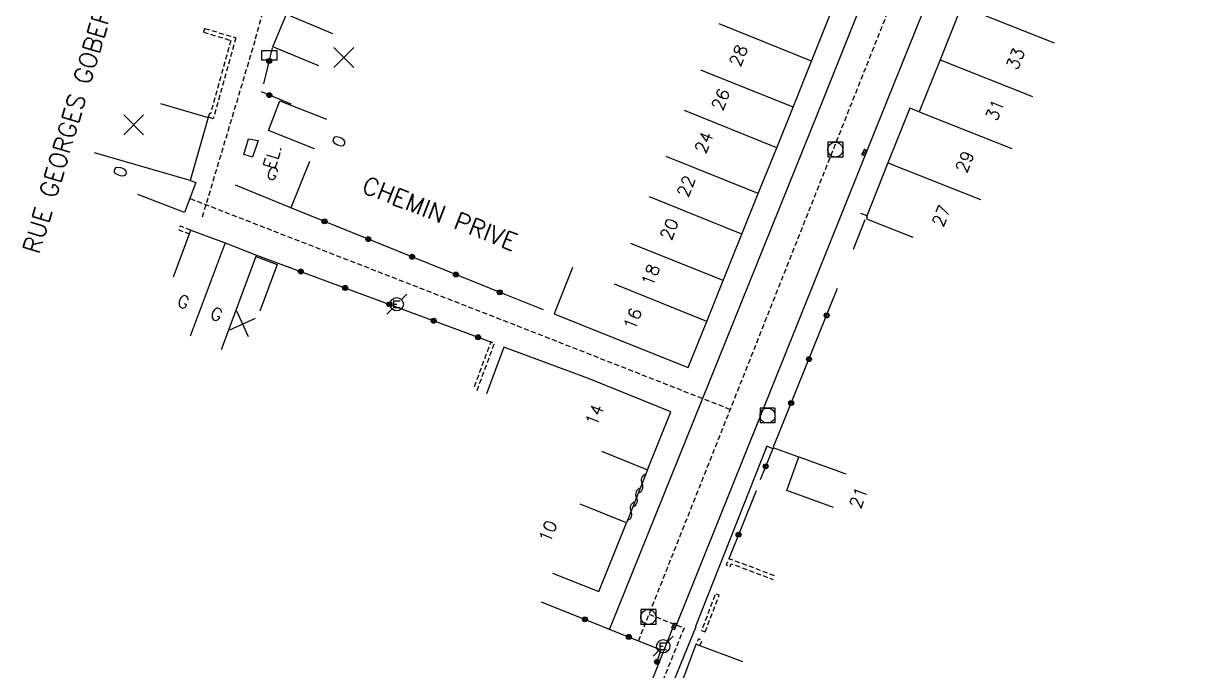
# Model space of a CAD drawing. Header units: millimetres. Extents: x 134000 to 135000, y 131000 to 132000.
# Drawn here: x 134394.1 to 134510.8, y 131176.9 to 131242 of the extents above; entities that cross this region are included whole.
import ezdxf
from ezdxf.enums import TextEntityAlignment as Align

# ---------------------------------------------------------------- set-up
doc = ezdxf.new("R2010")
doc.units = ezdxf.units.MM
doc.linetypes.add('DASHED', pattern=[0.75, 0.5, -0.25])
doc.layers.get('0').update_dxf_attribs({"linetype": 'CONTINUOUS'})
for name, color, linetype in [('W0001', 6, 'DASHED'), ('W0008', 7, 'CONTINUOUS'), ('W0100', 7, 'CONTINUOUS'), ('W0112', 1, 'DASHED'), ('W0310', 3, 'CONTINUOUS'), ('W0322', 7, 'CONTINUOUS'), ('W0400', 7, 'CONTINUOUS'), ('W0420', 7, 'CONTINUOUS'), ('W0471', 7, 'CONTINUOUS'), ('W0984', 7, 'CONTINUOUS'), ('W0989', 7, 'CONTINUOUS'), ('W0991', 7, 'CONTINUOUS'), ('W1102', 7, 'CONTINUOUS'), ('W1471', 7, 'CONTINUOUS')]:
    doc.layers.add(name, color=color, linetype=linetype)
doc.styles.get("Standard").update_dxf_attribs({"font": 'romans.shx', "width": 0.85})

# ---------------------------------------------------------------- blocks, each defined once
blk = doc.blocks.new('t991o')
at = {"color": 0, "linetype": 'Continuous'}
for p, q in [((-1, 1), (1, -1)), ((-1, -1), (1, 1))]:
    blk.add_line(p, q, dxfattribs=at)
blk = doc.blocks.new('T1471')
at = {"color": 0, "linetype": 'Continuous', "flags": 128}
blk.add_lwpolyline([(-0.75, -0.5), (-0.75, 0.5), (0.75, 0.5), (0.75, -0.5), (-0.75, -0.5)], dxfattribs=at)
blk = doc.blocks.new('t322o')
at = {"color": 0, "linetype": 'Continuous'}
for radius in [0.25, 0.15]:
    blk.add_circle((0, 0), radius, dxfattribs=at)
blk = doc.blocks.new('t310o')
at = {"color": 0, "linetype": 'Continuous'}
for centre, start, end in [((-0.5, 0.38), 216.8699, 323.1304), ((0.5, -0.37), 36.8699, 143.1303)]:
    blk.add_arc(centre, 0.625, start, end, dxfattribs=at)
blk = doc.blocks.new('T420')
for p, q in [((0.75, 0.75), (-0.75, 0.75)), ((-0.75, 0.75), (-0.75, -0.75)), ((0.75, 0.75), (0.75, -0.75)), ((0.75, -0.75), (-0.75, -0.75))]:
    blk.add_line(p, q)
blk.add_ellipse((0, 0), major_axis=(-0.53, 0.53), ratio=1, start_param=3.926991, end_param=10.210176)
blk = doc.blocks.new('T471')
for p, q in [((-0.333334, 0.333334), (-0.333334, -0.333334)), ((-0.333334, 0.333334), (0.333334, 0.333334)), ((-0.333334, 0), (0, 0)), ((0.500001, 0.500001), (1.000002, 1.000002)), ((-0.500001, -0.500001), (-1.000002, -1.000002)), ((-0.333334, -0.333334), (0.333334, -0.333334))]:
    blk.add_line(p, q)
blk.add_ellipse((0, 0), major_axis=(0.471405, 0.471405), ratio=1, start_param=5.4977871438, end_param=11.780972451)
blk = doc.blocks.new('T400')
for p, q in [((-0.15, 0.3), (0.15, 0.3)), ((-0.15, -0.25), (-0.15, 0.3)), ((-0.15, 0.15), (0.15, 0.15)), ((-0.15, 0), (0.15, 0)), ((0.15, 0.3), (0.15, -0.25)), ((-0.15, -0.15), (0.15, -0.15)), ((-0.15, -0.25), (-0.15, -0.3)), ((-0.15, -0.3), (0.15, -0.3)), ((0.15, -0.3), (0.15, -0.25))]:
    blk.add_line(p, q)

msp = doc.modelspace()

# ---------------------------------------------------------------- linework, layer by layer
at = {"layer": 'W0001'}
msp.add_lwpolyline([(134436.27, 131303.22), (134432.03, 131293.59), (134429.03, 131282.62), (134423.47, 131262.59), (134417.39, 131240.21), (134412.05, 131222.32)], dxfattribs=at)
at = {"layer": 'W0001', "flags": 128}
for points in [[(134455.97, 131179.87), (134496.33, 131281.72)], [(134465.19, 131203.13), (134444.94, 131211.08), (134410.92, 131224.32)], [(134457.03, 131182.55), (134460.54, 131181.16), (134453.43, 131163.55), (134444.47, 131141.86), (134443.24, 131137.87), (134435.24, 131119.57), (134432.79, 131113.28), (134430.22, 131107.16), (134424.86, 131094.51)]]:
    msp.add_lwpolyline(points, dxfattribs=at)
at = {"layer": 'W0008', "flags": 128}
for points in [[(134453.06, 131181.01), (134474.05, 131233.1), (134486.87, 131265.16), (134488.6, 131269.49, 0.039773), (134488.83, 131270.22, 0.070403), (134488.87, 131270.66, 0.066285), (134488.78, 131271.1, 0.033616), (134488.44, 131271.93), (134484.57, 131279.77, 0.025782), (134484.25, 131280.33, 0.019699), (134483.77, 131281.04, 0.063354), (134483.16, 131281.67, 0.045978), (134482.15, 131282.34, 0.013546), (134480.97, 131282.93, 0.024774), (134480.31, 131283.21), (134476.39, 131284.6)], [(134516.59, 131270.45), (134508.78, 131273.19, 0.027339), (134508.22, 131273.35, 0.021518), (134507.49, 131273.49, 0.04549), (134506.95, 131273.52, 0.030997), (134506.16, 131273.44, 0.026436), (134505.05, 131273.2, 0.040548), (134504.35, 131272.94), (134495.58, 131268.93, 0.073704), (134495, 131268.55, 0.09482), (134494.67, 131268.12, 0.012468), (134494.43, 131267.62, 0.008957), (134494.12, 131266.9), (134480.85, 131233.97), (134459.58, 131181), (134459.36, 131181.05), (134453.14, 131165.37), (134441.89, 131138.44), (134442.14, 131138.35), (134431.48, 131113.77), (134431.74, 131112.86), (134426.15, 131099.31)]]:
    msp.add_lwpolyline(points, format="xyb", dxfattribs=at)
for points in [[(134478.28, 131222.88), (134478.93, 131222.63)], [(134469.47, 131199.19), (134468.85, 131199.44), (134461.69, 131181.32), (134461.71, 131181.27)], [(134461.71, 131181.27), (134445.5, 131141.58), (134446.09, 131141.28)]]:
    msp.add_lwpolyline(points, dxfattribs=at)
at = {"layer": 'W0100', "flags": 128}
for points in [[(134501.64, 131258.27), (134503.48, 131262.92), (134496.24, 131265.8), (134493.97, 131260.18), (134491.77, 131254.68), (134492.7, 131254.31), (134490.6, 131249.08), (134488.44, 131243.71), (134486.28, 131238.31), (134484.18, 131233.07), (134483.25, 131233.44), (134481.04, 131227.95), (134478.89, 131222.52), (134478.95, 131222.5), (134478.88, 131222.32), (134483.53, 131220.47)], [(134449.33, 131217.4), (134447.47, 131212.76), (134453.14, 131210.49), (134460.97, 131207.36), (134462.84, 131212), (134464.49, 131216.1), (134466.36, 131220.78), (134468, 131224.85), (134469.86, 131229.46), (134471.5, 131233.54), (134473.35, 131238.17), (134475.03, 131242.35), (134476.89, 131246.99), (134478.54, 131251.13), (134480.49, 131255.98), (134475.86, 131257.85)], [(134422.9, 131228.06), (134421.01, 131223.43), (134415.45, 131225.7)], [(134409.21, 131216.48), (134410.97, 131221.17), (134414.4, 131219.88), (134417.56, 131218.66), (134417.5, 131218.51), (134419.64, 131217.71), (134417.88, 131213.03)], [(134452.23, 131198.94), (134456.87, 131197.08), (134459.21, 131202.9), (134450.93, 131206.24), (134442.42, 131209.4), (134440.68, 131204.71)], [(134475.56, 131193.28), (134470.86, 131194.98), (134472.09, 131198.37), (134476.79, 131196.67)], [(134447.33, 131186.69), (134451.97, 131184.83), (134454.74, 131191.75), (134450.1, 131193.61)], [(134461.28, 131164.16), (134456.6, 131165.92), (134457.62, 131168.63), (134459.54, 131173.61), (134461.75, 131179.53), (134466.43, 131177.78)]]:
    msp.add_lwpolyline(points, dxfattribs=at)
at = {"layer": 'W0100'}
for points in [[(134423.81, 131237.68), (134419.2, 131239.62), (134420.58, 131242.89), (134425.19, 131240.95), (134425.19, 131240.95), (134425.19, 131240.95), (134425.19, 131240.95), (134425.19, 131240.95), (134425.19, 131240.95), (134425.19, 131240.95), (134425.19, 131240.95), (134425.19, 131240.95), (134425.19, 131240.95), (134425.19, 131240.95), (134425.19, 131240.95), (134425.19, 131240.95), (134425.19, 131240.95), (134425.19, 131240.95), (134425.19, 131240.95), (134425.19, 131240.95), (134425.19, 131240.95), (134425.19, 131240.95), (134425.19, 131240.95), (134425.19, 131240.95), (134425.19, 131240.95), (134425.19, 131240.95), (134425.19, 131240.95), (134425.19, 131240.95), (134425.19, 131240.95), (134425.19, 131240.95), (134425.19, 131240.95), (134425.19, 131240.95), (134425.19, 131240.95), (134425.19, 131240.95), (134425.19, 131240.95), (134425.19, 131240.95), (134425.19, 131240.95), (134425.19, 131240.95), (134425.19, 131240.95), (134425.19, 131240.95), (134425.19, 131240.95), (134425.19, 131240.95), (134425.19, 131240.95), (134425.19, 131240.95), (134425.19, 131240.95), (134425.19, 131240.95), (134425.19, 131240.95), (134425.19, 131240.95), (134425.19, 131240.95), (134425.19, 131240.95), (134425.19, 131240.95), (134425.19, 131240.95), (134425.19, 131240.95), (134425.19, 131240.95), (134425.19, 131240.95), (134425.19, 131240.95), (134425.19, 131240.95), (134425.19, 131240.95), (134425.19, 131240.95), (134425.19, 131240.95), (134425.19, 131240.95), (134425.19, 131240.95), (134425.19, 131240.95), (134425.19, 131240.95), (134425.19, 131240.95), (134425.19, 131240.95), (134425.19, 131240.95), (134425.19, 131240.95), (134425.19, 131240.95), (134425.19, 131240.95), (134425.19, 131240.95), (134425.19, 131240.95), (134425.19, 131240.95), (134425.19, 131240.95), (134425.19, 131240.95), (134425.19, 131240.95), (134425.19, 131240.95), (134425.19, 131240.95), (134425.19, 131240.95), (134425.19, 131240.95), (134425.19, 131240.95), (134425.19, 131240.95), (134425.19, 131240.95), (134425.19, 131240.95), (134425.19, 131240.95), (134425.19, 131240.95), (134425.19, 131240.95), (134425.19, 131240.95), (134425.19, 131240.95), (134425.19, 131240.95), (134425.19, 131240.95), (134425.19, 131240.95), (134425.19, 131240.95), (134425.19, 131240.95), (134425.19, 131240.95), (134425.19, 131240.95), (134425.19, 131240.95), (134425.19, 131240.95), (134425.19, 131240.95), (134425.19, 131240.95), (134425.19, 131240.95), (134425.19, 131240.95), (134425.19, 131240.95), (134425.19, 131240.95), (134425.19, 131240.95), (134425.19, 131240.95), (134425.19, 131240.95), (134425.19, 131240.95), (134425.19, 131240.95), (134425.19, 131240.95), (134425.19, 131240.95), (134425.19, 131240.95), (134425.19, 131240.95), (134425.19, 131240.95), (134425.19, 131240.95), (134425.19, 131240.95), (134425.19, 131240.95), (134425.19, 131240.95), (134425.19, 131240.95), (134425.19, 131240.95)], [(134407.91, 131233.9), (134412.71, 131232.51), (134410.89, 131226.17), (134411.46, 131225.97), (134410.31, 131222.96), (134405.64, 131224.74), (134405.64, 131224.74), (134405.64, 131224.74), (134405.64, 131224.74), (134405.64, 131224.74), (134405.64, 131224.74), (134405.64, 131224.74), (134405.64, 131224.74), (134405.64, 131224.74), (134405.64, 131224.74), (134405.64, 131224.74), (134405.64, 131224.74), (134405.64, 131224.74), (134405.64, 131224.74), (134405.64, 131224.74), (134405.64, 131224.74), (134405.64, 131224.74), (134405.64, 131224.74), (134405.64, 131224.74), (134405.64, 131224.74), (134405.64, 131224.74), (134405.64, 131224.74), (134405.64, 131224.74), (134405.64, 131224.74), (134405.64, 131224.74), (134405.64, 131224.74), (134405.64, 131224.74), (134405.64, 131224.74), (134405.64, 131224.74), (134405.64, 131224.74), (134405.64, 131224.74), (134405.64, 131224.74), (134405.64, 131224.74), (134405.64, 131224.74), (134405.64, 131224.74), (134405.64, 131224.74), (134405.64, 131224.74), (134405.64, 131224.74), (134405.64, 131224.74), (134405.64, 131224.74), (134405.64, 131224.74), (134405.64, 131224.74), (134405.64, 131224.74), (134405.64, 131224.74), (134405.64, 131224.74), (134405.64, 131224.74), (134405.64, 131224.74), (134405.64, 131224.74), (134405.64, 131224.74), (134405.64, 131224.74), (134405.64, 131224.74), (134405.64, 131224.74), (134405.64, 131224.74), (134405.64, 131224.74), (134405.64, 131224.74), (134405.64, 131224.74), (134405.64, 131224.74), (134405.64, 131224.74), (134405.64, 131224.74), (134405.64, 131224.74), (134405.64, 131224.74), (134405.64, 131224.74), (134405.64, 131224.74), (134405.64, 131224.74), (134405.64, 131224.74), (134405.64, 131224.74), (134405.64, 131224.74), (134405.64, 131224.74), (134405.64, 131224.74), (134405.64, 131224.74), (134405.64, 131224.74), (134405.64, 131224.74), (134405.64, 131224.74), (134405.64, 131224.74), (134405.64, 131224.74), (134405.64, 131224.74), (134405.64, 131224.74), (134405.64, 131224.74), (134405.64, 131224.74), (134405.64, 131224.74), (134405.64, 131224.74), (134405.64, 131224.74), (134405.64, 131224.74), (134405.64, 131224.74), (134405.64, 131224.74), (134405.64, 131224.74), (134405.64, 131224.74), (134405.64, 131224.74), (134405.64, 131224.74), (134405.64, 131224.74), (134405.64, 131224.74), (134405.64, 131224.74), (134405.64, 131224.74), (134405.64, 131224.74), (134405.64, 131224.74), (134405.64, 131224.74), (134405.64, 131224.74), (134405.64, 131224.74), (134405.64, 131224.74), (134405.64, 131224.74), (134405.64, 131224.74), (134405.64, 131224.74), (134405.64, 131224.74), (134405.64, 131224.74), (134405.64, 131224.74), (134405.64, 131224.74), (134405.64, 131224.74), (134405.64, 131224.74), (134405.64, 131224.74), (134405.64, 131224.74), (134405.64, 131224.74), (134405.64, 131224.74), (134405.64, 131224.74), (134405.64, 131224.74), (134405.64, 131224.74)], [(134423.4, 131229.36), (134418.75, 131231.2), (134419.92, 131234.16), (134424.58, 131232.32), (134424.58, 131232.32), (134424.58, 131232.32), (134424.58, 131232.32), (134424.58, 131232.32), (134424.58, 131232.32), (134424.58, 131232.32), (134424.58, 131232.32), (134424.58, 131232.32), (134424.58, 131232.32), (134424.58, 131232.32), (134424.58, 131232.32), (134424.58, 131232.32), (134424.58, 131232.32), (134424.58, 131232.32), (134424.58, 131232.32), (134424.58, 131232.32), (134424.58, 131232.32), (134424.58, 131232.32), (134424.58, 131232.32), (134424.58, 131232.32), (134424.58, 131232.32), (134424.58, 131232.32), (134424.58, 131232.32), (134424.58, 131232.32), (134424.58, 131232.32), (134424.58, 131232.32), (134424.58, 131232.32), (134424.58, 131232.32), (134424.58, 131232.32), (134424.58, 131232.32), (134424.58, 131232.32), (134424.58, 131232.32), (134424.58, 131232.32), (134424.58, 131232.32), (134424.58, 131232.32), (134424.58, 131232.32), (134424.58, 131232.32), (134424.58, 131232.32), (134424.58, 131232.32), (134424.58, 131232.32), (134424.58, 131232.32), (134424.58, 131232.32), (134424.58, 131232.32), (134424.58, 131232.32), (134424.58, 131232.32), (134424.58, 131232.32), (134424.58, 131232.32), (134424.58, 131232.32), (134424.58, 131232.32), (134424.58, 131232.32), (134424.58, 131232.32), (134424.58, 131232.32), (134424.58, 131232.32), (134424.58, 131232.32), (134424.58, 131232.32), (134424.58, 131232.32), (134424.58, 131232.32), (134424.58, 131232.32), (134424.58, 131232.32), (134424.58, 131232.32), (134424.58, 131232.32), (134424.58, 131232.32), (134424.58, 131232.32), (134424.58, 131232.32), (134424.58, 131232.32), (134424.58, 131232.32), (134424.58, 131232.32), (134424.58, 131232.32), (134424.58, 131232.32), (134424.58, 131232.32), (134424.58, 131232.32), (134424.58, 131232.32), (134424.58, 131232.32), (134424.58, 131232.32), (134424.58, 131232.32), (134424.58, 131232.32), (134424.58, 131232.32), (134424.58, 131232.32), (134424.58, 131232.32), (134424.58, 131232.32), (134424.58, 131232.32), (134424.58, 131232.32), (134424.58, 131232.32), (134424.58, 131232.32), (134424.58, 131232.32), (134424.58, 131232.32), (134424.58, 131232.32), (134424.58, 131232.32), (134424.58, 131232.32), (134424.58, 131232.32), (134424.58, 131232.32), (134424.58, 131232.32), (134424.58, 131232.32), (134424.58, 131232.32), (134424.58, 131232.32), (134424.58, 131232.32), (134424.58, 131232.32), (134424.58, 131232.32), (134424.58, 131232.32), (134424.58, 131232.32), (134424.58, 131232.32), (134424.58, 131232.32), (134424.58, 131232.32), (134424.58, 131232.32), (134424.58, 131232.32), (134424.58, 131232.32), (134424.58, 131232.32), (134424.58, 131232.32), (134424.58, 131232.32), (134424.58, 131232.32), (134424.58, 131232.32), (134424.58, 131232.32), (134424.58, 131232.32), (134424.58, 131232.32), (134424.58, 131232.32), (134424.58, 131232.32)], [(134417.17, 131228.51), (134416.27, 131228.78), (134416.74, 131230.37), (134417.71, 131230.18), (134417.17, 131228.51)]]:
    msp.add_lwpolyline(points, dxfattribs=at)
at = {"layer": 'W0112'}
for points in [[(134412.34, 131241.46), (134412.22, 131241.08), (134414.98, 131240.25), (134412.93, 131232.88), (134412.83, 131232.91), (134412.71, 131232.53), (134412.71, 131232.53), (134412.71, 131232.53), (134412.71, 131232.53), (134412.71, 131232.53), (134412.71, 131232.53), (134412.71, 131232.53), (134412.71, 131232.53), (134412.71, 131232.53), (134412.71, 131232.53), (134412.71, 131232.53), (134412.71, 131232.53), (134412.71, 131232.53), (134412.71, 131232.53), (134412.71, 131232.53), (134412.71, 131232.53), (134412.71, 131232.53), (134412.71, 131232.53), (134412.71, 131232.53), (134412.71, 131232.53), (134412.71, 131232.53), (134412.71, 131232.53), (134412.71, 131232.53), (134412.71, 131232.53), (134412.71, 131232.53), (134412.71, 131232.53), (134412.71, 131232.53), (134412.71, 131232.53), (134412.71, 131232.53), (134412.71, 131232.53), (134412.71, 131232.53), (134412.71, 131232.53), (134412.71, 131232.53), (134412.71, 131232.53), (134412.71, 131232.53), (134412.71, 131232.53), (134412.71, 131232.53), (134412.71, 131232.53), (134412.71, 131232.53), (134412.71, 131232.53), (134412.71, 131232.53), (134412.71, 131232.53), (134412.71, 131232.53), (134412.71, 131232.53), (134412.71, 131232.53), (134412.71, 131232.53), (134412.71, 131232.53), (134412.71, 131232.53), (134412.71, 131232.53), (134412.71, 131232.53), (134412.71, 131232.53), (134412.71, 131232.53), (134412.71, 131232.53), (134412.71, 131232.53), (134412.71, 131232.53), (134412.71, 131232.53), (134412.71, 131232.53), (134412.71, 131232.53), (134412.71, 131232.53), (134412.71, 131232.53), (134412.71, 131232.53), (134412.71, 131232.53), (134412.71, 131232.53), (134412.71, 131232.53), (134412.71, 131232.53), (134412.71, 131232.53), (134412.71, 131232.53), (134412.71, 131232.53), (134412.71, 131232.53), (134412.71, 131232.53), (134412.71, 131232.53), (134412.71, 131232.53), (134412.71, 131232.53), (134412.71, 131232.53), (134412.71, 131232.53), (134412.71, 131232.53), (134412.71, 131232.53), (134412.71, 131232.53), (134412.71, 131232.53), (134412.71, 131232.53), (134412.71, 131232.53), (134412.71, 131232.53), (134412.71, 131232.53), (134412.71, 131232.53), (134412.71, 131232.53), (134412.71, 131232.53), (134412.71, 131232.53), (134412.71, 131232.53), (134412.71, 131232.53), (134412.71, 131232.53), (134412.71, 131232.53), (134412.71, 131232.53), (134412.71, 131232.53), (134412.71, 131232.53), (134412.71, 131232.53), (134412.71, 131232.53), (134412.71, 131232.53), (134412.71, 131232.53), (134412.71, 131232.53), (134412.71, 131232.53), (134412.71, 131232.53), (134412.71, 131232.53), (134412.71, 131232.53), (134412.71, 131232.53), (134412.71, 131232.53), (134412.71, 131232.53), (134412.71, 131232.53), (134412.71, 131232.53), (134412.71, 131232.53), (134412.71, 131232.53), (134412.71, 131232.53), (134412.71, 131232.53), (134412.71, 131232.53), (134412.71, 131232.53), (134412.71, 131232.53)], [(134412.34, 131241.46), (134415.47, 131240.52), (134413.2, 131232.37), (134412.71, 131232.53), (134412.71, 131232.53), (134412.71, 131232.53), (134412.71, 131232.53), (134412.71, 131232.53), (134412.71, 131232.53), (134412.71, 131232.53), (134412.71, 131232.53), (134412.71, 131232.53), (134412.71, 131232.53), (134412.71, 131232.53), (134412.71, 131232.53), (134412.71, 131232.53), (134412.71, 131232.53), (134412.71, 131232.53), (134412.71, 131232.53), (134412.71, 131232.53), (134412.71, 131232.53), (134412.71, 131232.53), (134412.71, 131232.53), (134412.71, 131232.53), (134412.71, 131232.53), (134412.71, 131232.53), (134412.71, 131232.53), (134412.71, 131232.53), (134412.71, 131232.53), (134412.71, 131232.53), (134412.71, 131232.53), (134412.71, 131232.53), (134412.71, 131232.53), (134412.71, 131232.53), (134412.71, 131232.53), (134412.71, 131232.53), (134412.71, 131232.53), (134412.71, 131232.53), (134412.71, 131232.53), (134412.71, 131232.53), (134412.71, 131232.53), (134412.71, 131232.53), (134412.71, 131232.53), (134412.71, 131232.53), (134412.71, 131232.53), (134412.71, 131232.53), (134412.71, 131232.53), (134412.71, 131232.53), (134412.71, 131232.53), (134412.71, 131232.53), (134412.71, 131232.53), (134412.71, 131232.53), (134412.71, 131232.53), (134412.71, 131232.53), (134412.71, 131232.53), (134412.71, 131232.53), (134412.71, 131232.53), (134412.71, 131232.53), (134412.71, 131232.53), (134412.71, 131232.53), (134412.71, 131232.53), (134412.71, 131232.53), (134412.71, 131232.53), (134412.71, 131232.53), (134412.71, 131232.53), (134412.71, 131232.53), (134412.71, 131232.53), (134412.71, 131232.53), (134412.71, 131232.53), (134412.71, 131232.53), (134412.71, 131232.53), (134412.71, 131232.53), (134412.71, 131232.53), (134412.71, 131232.53), (134412.71, 131232.53), (134412.71, 131232.53), (134412.71, 131232.53), (134412.71, 131232.53), (134412.71, 131232.53), (134412.71, 131232.53), (134412.71, 131232.53), (134412.71, 131232.53), (134412.71, 131232.53), (134412.71, 131232.53), (134412.71, 131232.53), (134412.71, 131232.53), (134412.71, 131232.53), (134412.71, 131232.53), (134412.71, 131232.53), (134412.71, 131232.53), (134412.71, 131232.53), (134412.71, 131232.53), (134412.71, 131232.53), (134412.71, 131232.53), (134412.71, 131232.53), (134412.71, 131232.53), (134412.71, 131232.53), (134412.71, 131232.53), (134412.71, 131232.53), (134412.71, 131232.53), (134412.71, 131232.53), (134412.71, 131232.53), (134412.71, 131232.53), (134412.71, 131232.53), (134412.71, 131232.53), (134412.71, 131232.53), (134412.71, 131232.53), (134412.71, 131232.53), (134412.71, 131232.53), (134412.71, 131232.53), (134412.71, 131232.53), (134412.71, 131232.53), (134412.71, 131232.53), (134412.71, 131232.53), (134412.71, 131232.53), (134412.71, 131232.53), (134412.71, 131232.53), (134412.71, 131232.53), (134412.71, 131232.53), (134412.71, 131232.53)]]:
    msp.add_lwpolyline(points, dxfattribs=at)
at = {"layer": 'W0112', "flags": 128}
for points in [[(134410.97, 131221.17), (134409.88, 131221.57), (134409.74, 131221.2), (134410.83, 131220.79)], [(134439.73, 131205.06), (134441.48, 131209.79), (134441.11, 131209.93), (134439.35, 131205.2)], [(134469.65, 131186.41), (134465.03, 131188.13), (134464.79, 131187.48), (134465.17, 131187.34), (134465.27, 131187.62), (134469.51, 131186.04)], [(134462.12, 131179.39), (134462.35, 131179.92), (134461.98, 131180.07), (134461.75, 131179.53)]]:
    msp.add_lwpolyline(points, dxfattribs=at)
msp.add_lwpolyline([(134462.68, 131180.76), (134464.06, 131184.46), (134463.69, 131184.6), (134462.31, 131180.9)], close=True, dxfattribs=at)
at = {"layer": 'W0310', "flags": 128}
msp.add_lwpolyline([(134456.87, 131197.08), (134454.74, 131191.75)], dxfattribs=at)
at = {"layer": 'W0322'}
for points in [[(134418.29, 131235.87), (134419.16, 131239.52), (134419.16, 131239.52), (134419.16, 131239.52), (134419.16, 131239.52), (134419.16, 131239.52), (134419.16, 131239.52), (134419.16, 131239.52), (134419.16, 131239.52), (134419.16, 131239.52), (134419.16, 131239.52), (134419.16, 131239.52), (134419.16, 131239.52), (134419.16, 131239.52), (134419.16, 131239.52), (134419.16, 131239.52), (134419.16, 131239.52), (134419.16, 131239.52), (134419.16, 131239.52), (134419.16, 131239.52), (134419.16, 131239.52), (134419.16, 131239.52), (134419.16, 131239.52), (134419.16, 131239.52), (134419.16, 131239.52), (134419.16, 131239.52), (134419.16, 131239.52), (134419.16, 131239.52), (134419.16, 131239.52), (134419.16, 131239.52), (134419.16, 131239.52), (134419.16, 131239.52), (134419.16, 131239.52), (134419.16, 131239.52), (134419.16, 131239.52), (134419.16, 131239.52), (134419.16, 131239.52), (134419.16, 131239.52), (134419.16, 131239.52), (134419.16, 131239.52), (134419.16, 131239.52), (134419.16, 131239.52), (134419.16, 131239.52), (134419.16, 131239.52), (134419.16, 131239.52), (134419.16, 131239.52), (134419.16, 131239.52), (134419.16, 131239.52), (134419.16, 131239.52), (134419.16, 131239.52), (134419.16, 131239.52), (134419.16, 131239.52), (134419.16, 131239.52), (134419.16, 131239.52), (134419.16, 131239.52), (134419.16, 131239.52), (134419.16, 131239.52), (134419.16, 131239.52), (134419.16, 131239.52), (134419.16, 131239.52), (134419.16, 131239.52), (134419.16, 131239.52), (134419.16, 131239.52), (134419.16, 131239.52), (134419.16, 131239.52), (134419.16, 131239.52), (134419.16, 131239.52), (134419.16, 131239.52), (134419.16, 131239.52), (134419.16, 131239.52), (134419.16, 131239.52), (134419.16, 131239.52), (134419.16, 131239.52), (134419.16, 131239.52), (134419.16, 131239.52), (134419.16, 131239.52), (134419.16, 131239.52), (134419.16, 131239.52), (134419.16, 131239.52), (134419.16, 131239.52), (134419.16, 131239.52), (134419.16, 131239.52), (134419.16, 131239.52), (134419.16, 131239.52), (134419.16, 131239.52), (134419.16, 131239.52), (134419.16, 131239.52), (134419.16, 131239.52), (134419.16, 131239.52), (134419.16, 131239.52), (134419.16, 131239.52), (134419.16, 131239.52), (134419.16, 131239.52), (134419.16, 131239.52), (134419.16, 131239.52), (134419.16, 131239.52), (134419.16, 131239.52), (134419.16, 131239.52), (134419.16, 131239.52), (134419.16, 131239.52), (134419.16, 131239.52)], [(134419.16, 131239.52), (134419.16, 131239.52), (134419.16, 131239.52), (134419.16, 131239.52), (134419.16, 131239.52), (134419.16, 131239.52), (134419.16, 131239.52), (134419.16, 131239.52), (134419.16, 131239.52), (134419.16, 131239.52), (134419.16, 131239.52), (134419.16, 131239.52), (134419.16, 131239.52), (134419.16, 131239.52), (134419.16, 131239.52), (134419.16, 131239.52), (134419.16, 131239.52), (134419.16, 131239.52), (134419.16, 131239.52), (134419.16, 131239.52)], [(134421.04, 131233.84), (134418.06, 131235.08), (134418.06, 131235.08), (134418.06, 131235.08), (134418.06, 131235.08), (134418.06, 131235.08), (134418.06, 131235.08), (134418.06, 131235.08), (134418.06, 131235.08), (134418.06, 131235.08), (134418.06, 131235.08), (134418.06, 131235.08), (134418.06, 131235.08), (134418.06, 131235.08), (134418.06, 131235.08), (134418.06, 131235.08), (134418.06, 131235.08), (134418.06, 131235.08), (134418.06, 131235.08), (134418.06, 131235.08), (134418.06, 131235.08), (134418.06, 131235.08), (134418.06, 131235.08), (134418.06, 131235.08), (134418.06, 131235.08), (134418.06, 131235.08), (134418.06, 131235.08), (134418.06, 131235.08), (134418.06, 131235.08), (134418.06, 131235.08), (134418.06, 131235.08), (134418.06, 131235.08), (134418.06, 131235.08), (134418.06, 131235.08), (134418.06, 131235.08), (134418.06, 131235.08), (134418.06, 131235.08), (134418.06, 131235.08), (134418.06, 131235.08), (134418.06, 131235.08), (134418.06, 131235.08), (134418.06, 131235.08), (134418.06, 131235.08), (134418.06, 131235.08), (134418.06, 131235.08), (134418.06, 131235.08), (134418.06, 131235.08), (134418.06, 131235.08), (134418.06, 131235.08), (134418.06, 131235.08), (134418.06, 131235.08), (134418.06, 131235.08), (134418.06, 131235.08), (134418.06, 131235.08), (134418.06, 131235.08), (134418.06, 131235.08), (134418.06, 131235.08), (134418.06, 131235.08), (134418.06, 131235.08), (134418.06, 131235.08), (134418.06, 131235.08), (134418.06, 131235.08), (134418.06, 131235.08), (134418.06, 131235.08), (134418.06, 131235.08), (134418.06, 131235.08), (134418.06, 131235.08), (134418.06, 131235.08), (134418.06, 131235.08), (134418.06, 131235.08), (134418.06, 131235.08), (134418.06, 131235.08), (134418.06, 131235.08), (134418.06, 131235.08), (134418.06, 131235.08), (134418.06, 131235.08), (134418.06, 131235.08), (134418.06, 131235.08), (134418.06, 131235.08), (134418.06, 131235.08), (134418.06, 131235.08), (134418.06, 131235.08), (134418.06, 131235.08), (134418.06, 131235.08), (134418.06, 131235.08), (134418.06, 131235.08), (134418.06, 131235.08), (134418.06, 131235.08), (134418.06, 131235.08), (134418.06, 131235.08), (134418.06, 131235.08), (134418.06, 131235.08), (134418.06, 131235.08), (134418.06, 131235.08), (134418.06, 131235.08), (134418.06, 131235.08), (134418.06, 131235.08), (134418.06, 131235.08), (134418.06, 131235.08), (134418.06, 131235.08), (134418.06, 131235.08)], [(134418.06, 131235.08), (134418.06, 131235.08), (134418.06, 131235.08), (134418.06, 131235.08), (134418.06, 131235.08), (134418.06, 131235.08), (134418.06, 131235.08), (134418.06, 131235.08), (134418.06, 131235.08), (134418.06, 131235.08), (134418.06, 131235.08), (134418.06, 131235.08), (134418.06, 131235.08), (134418.06, 131235.08), (134418.06, 131235.08), (134418.06, 131235.08), (134418.06, 131235.08), (134418.06, 131235.08), (134418.06, 131235.08), (134418.06, 131235.08)]]:
    msp.add_lwpolyline(points, dxfattribs=at)
at = {"layer": 'W0322', "flags": 128}
for points in [[(134446.42, 131213.16), (134442.56, 131214.7), (134421.01, 131223.43)], [(134477.58, 131219.27), (134478.76, 131222.24)], [(134417.56, 131218.66), (134441.29, 131209.86)], [(134469.55, 131199.39), (134475.98, 131215.35)], [(134472.08, 131198.35), (134469.51, 131199.29), (134468.2, 131196.07)], [(134467.8, 131194.95), (134465.03, 131188.13)], [(134446.17, 131183.79), (134458.22, 131178.97), (134457.71, 131177.44)]]:
    msp.add_lwpolyline(points, dxfattribs=at)
at = {"layer": 'W1102'}
msp.add_line((134410.89, 131226.17), (134401.28, 131228.94), dxfattribs=at)
at = {"layer": 'W1102', "flags": 128}
for points in [[(134488.44, 131243.71), (134497.74, 131240.02)], [(134473.35, 131238.17), (134464.07, 131241.91)], [(134486.28, 131238.31), (134495.58, 131234.62)], [(134471.5, 131233.54), (134462.22, 131237.27)], [(134469.86, 131229.46), (134460.58, 131233.19)], [(134484.18, 131233.07), (134493.48, 131229.37)], [(134468, 131224.85), (134458.73, 131228.58)], [(134481.04, 131227.95), (134490.34, 131224.26)], [(134466.36, 131220.78), (134457.08, 131224.51)], [(134414.4, 131219.88), (134410.88, 131210.52)], [(134464.49, 131216.1), (134455.2, 131219.84)], [(134417.5, 131218.51), (134413.99, 131209.15)], [(134462.84, 131212), (134453.56, 131215.73)]]:
    msp.add_lwpolyline(points, dxfattribs=at)

# ---------------------------------------------------------------- block references
at = {"layer": 'W0310', "rotation": 248.2104374063169}
for p in [(134456.32, 131195.69), (134455.76, 131194.3), (134455.2, 131192.9)]:
    msp.add_blockref('t310o', p, dxfattribs=at)
at = {"layer": 'W0322'}
for p, rotation in [((134418.84, 131238.18), 76.5820046137445), ((134418.85, 131234.75), 157.4646709484009), ((134424.4, 131222.06), 157.932393775377), ((134428.8, 131220.27), 157.932393775377), ((134433.2, 131218.49), 157.932393775377), ((134422.01, 131217.01), 339.6468700374161), ((134437.61, 131216.71), 157.932393775377), ((134426.47, 131215.36), 339.6468700374161), ((134442.01, 131214.92), 157.932393775377), ((134430.92, 131213.71), 339.6468700374161), ((134474.88, 131212.6), 68.03502943397702), ((134435.37, 131212.06), 339.6468700374161), ((134439.83, 131210.4), 339.6468700374161), ((134473.1, 131208.2), 68.03502943397702), ((134471.32, 131203.79), 68.03502943397702), ((134468.75, 131197.42), 247.8271179546458), ((134466.02, 131190.55), 247.9051414381297), ((134450.58, 131182.03), 338.1729515803123), ((134454.99, 131180.26), 338.1729515803123), ((134457.82, 131177.76), 251.507071594659)]:
    msp.add_blockref('t322o', p, dxfattribs=dict(at, rotation=rotation))
at = {"layer": 'W0400'}
for p, rotation in [((134478.68, 131228.97), 158.1198937154716), ((134459.56, 131181.36), 338.11989371545)]:
    msp.add_blockref('T400', p, dxfattribs=dict(at, rotation=rotation))
at = {"layer": 'W0420'}
for p in [(134475.74, 131229.27), (134468.93, 131202.53), (134456.94, 131182.27)]:
    msp.add_blockref('T420', p, dxfattribs=at)
at = {"layer": 'W0471'}
for p in [(134431.66, 131213.72), (134458.45, 131179.33)]:
    msp.add_blockref('T471', p, dxfattribs=at)
at = {"layer": 'W0991'}
for p in [(134426.34, 131238.54), (134405.21, 131231.76)]:
    msp.add_blockref('t991o', p, dxfattribs=at)
at = {"layer": 'W0991', "rotation": 69.40779680915084}
msp.add_blockref('t991o', (134416.17, 131211.73), dxfattribs=at)
at = {"layer": 'W1471'}
msp.add_blockref('T1471', (134418.84, 131238.75), dxfattribs=at)

# ---------------------------------------------------------------- texts
at = {"layer": 'W0984'}
msp.add_text('EL.', height=1.25, rotation=72.1233, dxfattribs=at).set_placement((134419.16, 131228.56), align=Align.MIDDLE)
at = {"layer": 'W0989'}
for s, rotation, p in [('RUE GEORGES GOBERT', 73.3821, (134398.69, 131231.75)), ('CHEMIN PRIVE', 338.7318, (134436, 131222.84))]:
    msp.add_text(s, height=1.75, rotation=rotation, dxfattribs=at).set_placement(p, align=Align.MIDDLE)
at = {"layer": 'W0991'}
for s, rotation, p in [('28', 68.0344, (134466.01, 131238.73)), ('33', 68.1713, (134493.86, 131238.41)), ('26', 68.0344, (134464.22, 131234.32)), ('31', 68.1713, (134491.79, 131233.27)), ('0', 68.4221, (134425.85, 131230.1)), ('24', 68.0344, (134462.53, 131230)), ('29', 68.1713, (134488.76, 131228.06)), ('0', 73.9156, (134403.86, 131227.06)), ('G', 337.8323, (134419.18, 131226.88)), ('22', 68.0344, (134460.75, 131225.59)), ('27', 68.1713, (134486.4, 131222.62)), ('20', 68.0344, (134459.06, 131221.27)), ('18', 68.1172, (134457.17, 131216.67)), ('G', 339.4078, (134410.21, 131213.97)), ('G', 339.4078, (134413.54, 131212.72)), ('16', 68.1172, (134455.38, 131212.25)), ('14', 68.1395, (134451.54, 131202.6)), ('21', 70.101, (134478.06, 131194.29)), ('10', 68.173, (134446.86, 131190.89))]:
    msp.add_text(s, height=1.25, rotation=rotation, dxfattribs=at).set_placement(p, align=Align.MIDDLE)

doc.saveas('drawing.dxf')
